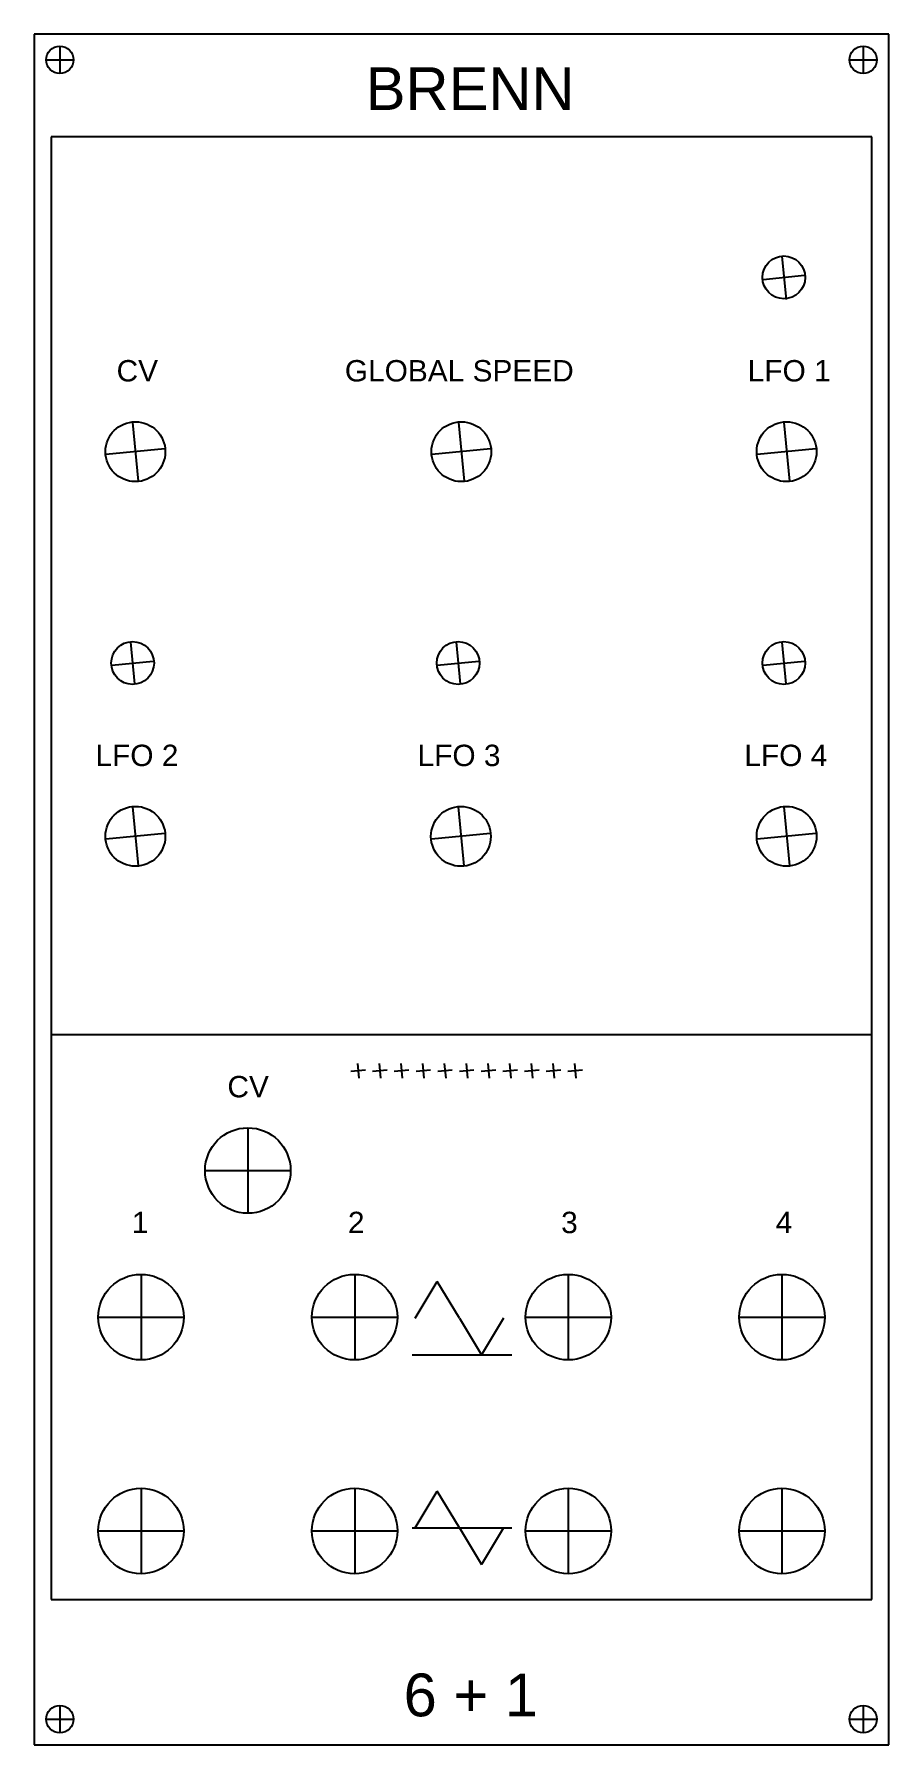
# Model space of a CAD drawing. Header units: millimetres. Extents: x 0 to 100, y -200 to 0.
import ezdxf

# ---------------------------------------------------------------- set-up
doc = ezdxf.new("R2010")
doc.units = ezdxf.units.MM
doc.styles.get("Standard").update_dxf_attribs({"font": 'arial.ttf'})

# ---------------------------------------------------------------- blocks, each defined once
blk = doc.blocks.new('A$C342d6e8d')
for p, q in [((100, 0), (0, 0)), ((0, 0), (0, -200)), ((100, -200), (100, 0)), ((3, -1.4), (3, -4.6)), ((97, -1.4), (97, -4.6)), ((1.4, -3), (4.6, -3)), ((95.4, -3), (98.6, -3)), ((98, -12), (2, -12)), ((2, -12), (2, -183)), ((98, -183), (98, -12)), ((87.48, -26), (87.97, -31)), ((85.29, -28.67), (90.15, -28.19)), ((11.5, -45.38), (12.17, -52.24)), ((49.64, -45.38), (50.31, -52.24)), ((87.7, -45.38), (88.37, -52.24)), ((15.27, -48.47), (8.4, -49.15)), ((53.41, -48.47), (46.54, -49.15)), ((91.47, -48.47), (84.6, -49.15)), ((11.28, -71.09), (11.75, -75.94)), ((49.36, -71.09), (49.84, -75.94)), ((87.48, -71.09), (87.96, -75.94)), ((9.08, -73.76), (13.94, -73.29)), ((47.17, -73.76), (52.03, -73.29)), ((85.28, -73.76), (90.15, -73.29)), ((11.5, -90.35), (12.17, -97.21)), ((49.6, -90.35), (50.27, -97.22)), ((87.7, -90.35), (88.37, -97.21)), ((15.27, -93.44), (8.4, -94.12)), ((53.37, -93.45), (46.5, -94.12)), ((91.47, -93.44), (84.6, -94.12)), ((98, -117.01), (2, -117.01)), ((2, -117.01), (2, -183)), ((38.76, -121.11), (37.06, -121.28)), ((37.83, -120.34), (37.99, -122.04)), ((41.3, -121.11), (39.6, -121.28)), ((40.37, -120.34), (40.53, -122.04)), ((43.84, -121.11), (42.14, -121.28)), ((42.91, -120.34), (43.07, -122.04)), ((46.38, -121.11), (44.68, -121.28)), ((45.45, -120.34), (45.61, -122.04)), ((48.92, -121.11), (47.22, -121.28)), ((47.99, -120.34), (48.15, -122.04)), ((51.46, -121.11), (49.76, -121.28)), ((50.53, -120.34), (50.69, -122.04)), ((54, -121.11), (52.3, -121.28)), ((53.07, -120.34), (53.23, -122.04)), ((56.54, -121.11), (54.84, -121.28)), ((55.61, -120.34), (55.77, -122.04)), ((59.08, -121.11), (57.38, -121.28)), ((58.15, -120.34), (58.31, -122.04)), ((61.62, -121.11), (59.92, -121.28)), ((60.69, -120.34), (60.85, -122.04)), ((64.16, -121.11), (62.46, -121.28)), ((63.23, -120.34), (63.39, -122.04)), ((25, -127.86), (25, -137.86)), ((20, -132.86), (30, -132.86)), ((12.5, -145), (12.5, -155)), ((37.5, -145), (37.5, -155)), ((44.58, -150.11), (47.17, -145.83)), ((49.75, -150.11), (47.17, -145.83)), ((62.5, -145), (62.5, -155)), ((87.5, -145), (87.5, -155)), ((7.5, -150), (17.5, -150)), ((32.5, -150), (42.5, -150)), ((57.5, -150), (67.5, -150)), ((82.5, -150), (92.5, -150)), ((49.75, -150.11), (52.34, -154.4)), ((54.93, -150.11), (52.34, -154.4)), ((44.21, -154.4), (55.88, -154.4)), ((12.5, -170), (12.5, -180)), ((37.5, -170), (37.5, -180)), ((62.5, -170), (62.5, -180)), ((87.5, -170), (87.5, -180)), ((44.58, -174.63), (47.17, -170.35)), ((49.75, -174.63), (47.17, -170.35)), ((7.5, -175), (17.5, -175)), ((32.5, -175), (42.5, -175)), ((44.21, -174.63), (55.88, -174.63)), ((49.75, -174.63), (52.34, -178.92)), ((54.93, -174.63), (52.34, -178.92)), ((57.5, -175), (67.5, -175)), ((82.5, -175), (92.5, -175)), ((2, -183), (98, -183)), ((2, -183), (97.33, -183)), ((3, -195.4), (3, -198.6)), ((97, -195.4), (97, -198.6)), ((1.4, -197), (4.6, -197)), ((95.4, -197), (98.6, -197)), ((0, -200), (100, -200))]:
    blk.add_line(p, q)
for centre, radius in [((3, -3), 1.6), ((97, -3), 1.6), ((87.72, -28.43), 2.5), ((11.84, -48.81), 3.5), ((49.98, -48.81), 3.5), ((88.04, -48.81), 3.5), ((11.52, -73.52), 2.5), ((49.6, -73.52), 2.5), ((87.72, -73.52), 2.5), ((11.84, -93.78), 3.5), ((49.93, -93.79), 3.5), ((88.04, -93.78), 3.5), ((25, -132.86), 5), ((12.5, -150), 5), ((37.5, -150), 5), ((62.5, -150), 5), ((87.5, -150), 5), ((12.5, -175), 5), ((37.5, -175), 5), ((62.5, -175), 5), ((87.5, -175), 5), ((3, -197), 1.6), ((97, -197), 1.6)]:
    blk.add_circle(centre, radius)
for s, height, p in [('BRENN', 5, (38.79, -8.86)), ('CV', 2.5, (9.64, -40.6)), ('GLOBAL SPEED', 2.5, (36.35, -40.6)), ('LFO 1', 2.5, (83.49, -40.6)), ('LFO 2', 2.5, (7.17, -85.57)), ('LFO 3', 2.5, (44.86, -85.57)), ('LFO 4', 2.5, (83.1, -85.57)), ('CV', 2.5, (22.61, -124.3)), ('1', 2.5, (11.43, -140.18)), ('2', 2.5, (36.71, -140.18)), ('3', 2.5, (61.66, -140.18)), ('4', 2.5, (86.77, -140.17)), ('6 + 1', 5, (43.23, -196.67))]:
    blk.add_text(s, height=height).set_placement(p)

msp = doc.modelspace()

# ---------------------------------------------------------------- block references
msp.add_blockref('A$C342d6e8d', (0, 0))

doc.saveas('drawing.dxf')
